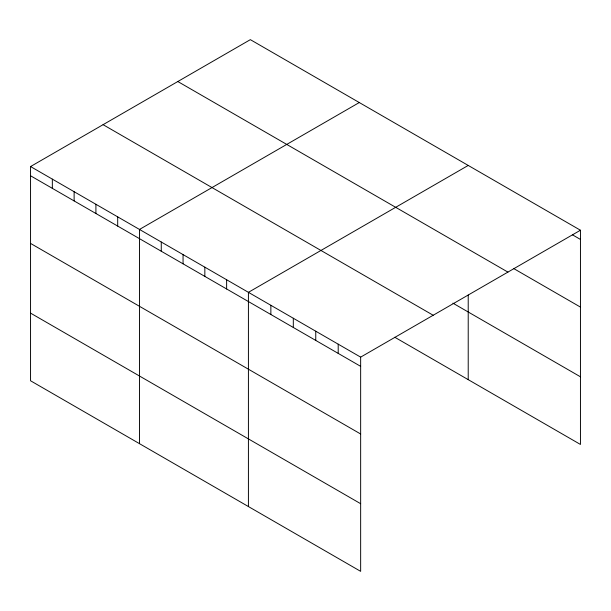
<?xml version="1.0" encoding="UTF-8"?>
<svg xmlns="http://www.w3.org/2000/svg" width="611" height="611" viewBox="0 0 611 611"><rect width="100%" height="100%" fill="white"/><g stroke="black" fill="none" stroke-linecap="round" stroke-linejoin="round"><path stroke-width="0.92" d="M360.65 434.001L360.65 357.13L30.55 166.551L30.55 380.768L360.65 571.346L360.65 434.001L30.55 243.415M394.79 337.257L580.45 444.449L580.45 230.232L250.35 39.654L30.55 166.551M359.283 102.541L139.484 229.446L139.484 443.662M468.217 165.436L248.417 292.333L248.417 506.55M360.65 357.13L580.45 230.232M572.431 234.815L580.45 239.443M513.912 268.68L580.45 307.096M177.816 81.53L507.917 272.109M452.888 303.148L580.45 376.796M103.083 124.675L433.184 315.253M30.55 175.769L360.65 366.348M30.55 313.122L360.65 503.701M468.217 295.044L468.217 379.652M338.204 344.176L338.204 353.387M315.757 331.215L315.757 340.426M293.311 318.255L293.311 327.473M270.864 305.294L270.864 314.512M226.628 279.754L226.628 288.972M204.845 267.175L204.845 276.393M183.056 254.604L183.056 263.815M161.266 242.025L161.266 251.236M117.694 216.867L117.694 226.078M95.912 204.288L95.912 213.506M74.122 191.709L74.122 200.927M52.34 179.13L52.34 188.348"/></g></svg>
